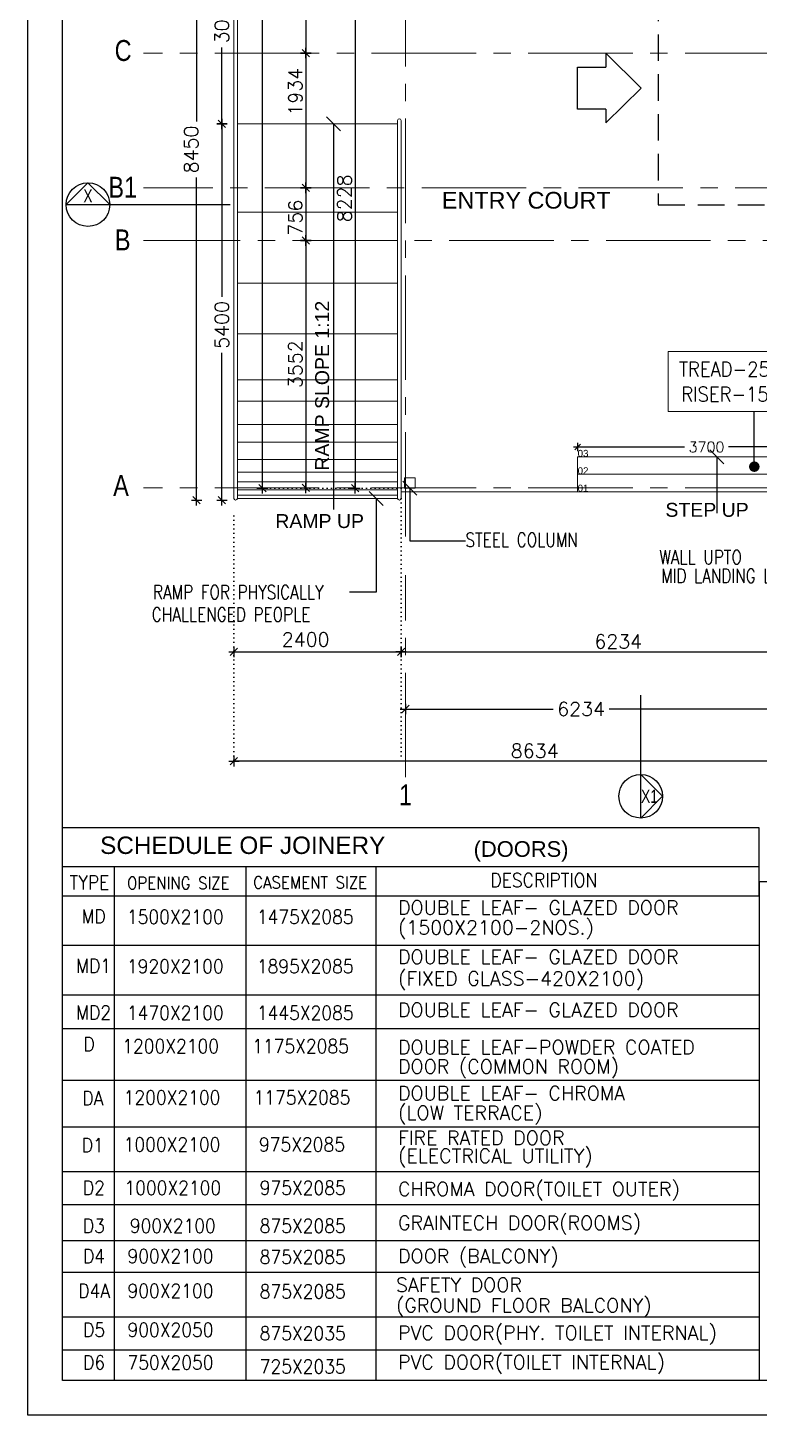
# Model space of a CAD drawing. Header units: inches. Extents: x -234845 to -176446, y -524542 to -442800.
# Drawn here: x -234845 to -224345, y -523496 to -503581 of the extents above; entities that cross this region are included whole.
import ezdxf
from ezdxf.enums import TextEntityAlignment as Align

# ---------------------------------------------------------------- set-up
doc = ezdxf.new("R2010")
doc.units = ezdxf.units.IN
doc.header["$MEASUREMENT"] = 0
doc.header["$PDMODE"] = 34
doc.header["$PDSIZE"] = -10
for name, pattern in [('CENTER2', [1.125, 0.75, -0.125, 0.125, -0.125]), ('DASHED', [19.05, 12.7, -6.35]), ('DOT2', [0.125, 0, -0.125])]:
    doc.linetypes.add(name, pattern=pattern)
for name, color, linetype in [('arrow', 23, 'Continuous'), ('COLUMN', 6, 'Continuous'), ('Dim dotted', 30, 'Continuous'), ('Dimension', 10, 'Continuous'), ('GA', 4, 'Continuous'), ('GFRG PANELS', 4, 'Continuous'), ('GLASS', 8, 'Continuous'), ('GRID-TAGS', 31, 'Continuous'), ('plotlines', 40, 'Continuous'), ('rail', 11, 'Continuous'), ('SECTIONS', 22, 'Continuous'), ('STEPS', 161, 'Continuous'), ('title', 255, 'Continuous')]:
    doc.layers.add(name, color=color, linetype=linetype)
doc.layers.add('Grid', color=254, linetype='Continuous', lineweight=15)
doc.layers.add('TEXT', color=32, linetype='Continuous', lineweight=18)
doc.styles.add('ARIAL', font='arial.ttf')
doc.styles.add('RMTXT', font='romans.shx')
doc.styles.get("Standard").update_dxf_attribs({"font": 'arial.ttf'})
doc.styles.add('style1', font='romans.shx', dxfattribs={"width": 0.8})
doc.dimstyles.new('ELEV-DIM', dxfattribs={"dimtxt": 150, "dimasz": 1, "dimexe": 100, "dimexo": 150, "dimgap": 50, "dimtad": 1, "dimdec": 0, "dimzin": 0, "dimdsep": 46, "dimtxsty": 'RMTXT', "dimblk": 'ARH4', "dimcen": 0.09375, "dimdle": 100, "dimse1": 1, "dimse2": 1, "dimclrd": 256, "dimclre": 256, "dimclrt": 151, "dimadec": 0, "dimazin": 0, "dimtfac": 50, "dimtdec": 0, "dimtofl": 0, "dimtmove": 2, "dimatfit": 3, "dimldrblk": 'OBLIQUE', "dimfxl": 1, "dimtolj": 1, "dimtzin": 0, "dimlwd": -1, "dimlwe": -1, "dimarcsym": 0})

# ---------------------------------------------------------------- blocks, each defined once
blk = doc.blocks.new('ARH4')
for p, q in [((0, -75), (0, 75)), ((-53.033, -53.033), (53.033, 53.033)), ((75, 0), (-75, 0))]:
    blk.add_line(p, q)
blk = doc.blocks.new('*D386')
at = {"layer": 'DEFPOINTS', "color": 0, "transparency": 16777216}
for p in [(-230400, -503944), (-230854, -505878), (-230034, -505878, 0)]:
    blk.add_point(p, dxfattribs=at)
at = {"layer": 'Dimension', "transparency": 16777216}
blk.add_line((-230854, -503945), (-230854, -505877), dxfattribs=at)
for p, rotation in [((-230854, -503944), 90), ((-230854, -505878), 270)]:
    blk.add_blockref('ARH4', p, dxfattribs=dict(at, rotation=rotation))
at = {"layer": 'Dimension', "color": 151, "lineweight": 0, "transparency": 16777216, "insert": (-231004, -504499), "char_height": 200, "attachment_point": 5, "rotation": 90, "style": 'RMTXT'}
blk.add_mtext('\\A1;1934', dxfattribs=at)
blk = doc.blocks.new('_Oblique')
at = {"color": 0, "linetype": 'ByBlock', "lineweight": -2}
blk.add_line((-0.5, -0.5), (0.5, 0.5), dxfattribs=at)
blk = doc.blocks.new('*D401')
at = {"layer": 'DEFPOINTS', "color": 0, "transparency": 16777216}
for p in [(-229736, -501900), (-230854, -503944), (-230400, -503944)]:
    blk.add_point(p, dxfattribs=at)
at = {"layer": 'Dimension', "transparency": 16777216}
blk.add_line((-230854, -501901), (-230854, -503943), dxfattribs=at)
for p, rotation in [((-230854, -501900), 90), ((-230854, -503944), 270)]:
    blk.add_blockref('ARH4', p, dxfattribs=dict(at, rotation=rotation))
at = {"layer": 'Dimension', "color": 151, "lineweight": 0, "transparency": 16777216, "insert": (-231004, -502922), "char_height": 200, "attachment_point": 5, "rotation": 90, "style": 'RMTXT'}
blk.add_mtext('\\A1;2044', dxfattribs=at)
blk = doc.blocks.new('*D416')
at = {"layer": 'DEFPOINTS', "color": 0, "transparency": 16777216}
for p in [(-231475, -494404), (-230868, -494404), (-229339, -510190)]:
    blk.add_point(p, dxfattribs=at)
at = {"layer": 'Dimension', "transparency": 16777216}
blk.add_line((-231475, -510189), (-231475, -494405), dxfattribs=at)
for p, rotation in [((-231475, -494404), 90), ((-231475, -510190), 270)]:
    blk.add_blockref('ARH4', p, dxfattribs=dict(at, rotation=rotation))
at = {"layer": 'Dimension', "color": 151, "lineweight": 0, "transparency": 16777216, "insert": (-231625, -500846), "char_height": 200, "attachment_point": 5, "rotation": 90, "style": 'RMTXT'}
blk.add_mtext('\\A1;15786', dxfattribs=at)
blk = doc.blocks.new('*D453')
at = {"layer": 'DEFPOINTS', "color": 0, "transparency": 16777216}
for p in [(-223252, -501757), (-223252, -502452), (-229486, -505564)]:
    blk.add_point(p, dxfattribs=at)
at = {"layer": 'Dimension', "transparency": 16777216}
blk.add_line((-229485, -502452), (-223253, -502452), dxfattribs=at)
at = {"layer": 'Dimension', "transparency": 16777216, "rotation": 180}
blk.add_blockref('ARH4', (-229486, -502452), dxfattribs=at)
at = {"layer": 'Dimension', "transparency": 16777216}
blk.add_blockref('ARH4', (-223252, -502452), dxfattribs=at)
at = {"layer": 'Dimension', "color": 151, "lineweight": 0, "transparency": 16777216, "insert": (-226693, -502311), "char_height": 200, "attachment_point": 5, "style": 'RMTXT'}
blk.add_mtext('\\A1;6234', dxfattribs=at)
blk = doc.blocks.new('*D454')
at = {"layer": 'DEFPOINTS', "color": 0, "transparency": 16777216}
for p in [(-229486, -501962), (-230147, -510190), (-229361, -510190, 0)]:
    blk.add_point(p, dxfattribs=at)
at = {"layer": 'Dimension', "transparency": 16777216}
blk.add_line((-230147, -501963), (-230147, -510189), dxfattribs=at)
for p, rotation in [((-230147, -501962), 90), ((-230147, -510190), 270)]:
    blk.add_blockref('ARH4', p, dxfattribs=dict(at, rotation=rotation))
at = {"layer": 'Dimension', "color": 151, "lineweight": 0, "transparency": 16777216, "insert": (-230297, -506030), "char_height": 200, "attachment_point": 5, "rotation": 90, "style": 'RMTXT'}
blk.add_mtext('\\A1;8228', dxfattribs=at)
blk = doc.blocks.new('*D828')
at = {"layer": 'DEFPOINTS', "color": 0, "transparency": 16777216}
for p in [(-229486, -511440, 2), (-223252, -511440), (-223252, -512539)]:
    blk.add_point(p, dxfattribs=at)
at = {"layer": 'Dimension', "transparency": 16777216}
blk.add_line((-229485, -512539), (-223253, -512539), dxfattribs=at)
at = {"layer": 'Dimension', "transparency": 16777216, "rotation": 180}
blk.add_blockref('ARH4', (-229486, -512539), dxfattribs=at)
at = {"layer": 'Dimension', "transparency": 16777216}
blk.add_blockref('ARH4', (-223252, -512539), dxfattribs=at)
at = {"layer": 'Dimension', "color": 151, "lineweight": 0, "transparency": 16777216, "insert": (-226369, -512389), "char_height": 200, "attachment_point": 5, "style": 'RMTXT'}
blk.add_mtext('\\A1;6234', dxfattribs=at)
blk = doc.blocks.new('*D510')
at = {"layer": 'DEFPOINTS', "color": 0, "transparency": 16777216}
for p in [(-230961, -506634), (-230854, -510186), (-230643, -510186)]:
    blk.add_point(p, dxfattribs=at)
at = {"layer": 'Dimension', "transparency": 16777216}
blk.add_line((-230854, -506635), (-230854, -510185), dxfattribs=at)
for p, rotation in [((-230854, -506634), 90), ((-230854, -510186), 270)]:
    blk.add_blockref('ARH4', p, dxfattribs=dict(at, rotation=rotation))
at = {"layer": 'Dimension', "color": 151, "lineweight": 0, "transparency": 16777216, "insert": (-231004, -508410), "char_height": 200, "attachment_point": 5, "rotation": 90, "style": 'RMTXT'}
blk.add_mtext('\\A1;3552', dxfattribs=at)
blk = doc.blocks.new('*D544')
at = {"layer": 'DEFPOINTS', "color": 0, "transparency": 16777216}
for p in [(-229424, -513010), (-223190, -513010), (-223190, -513359)]:
    blk.add_point(p, dxfattribs=at)
at = {"layer": 'Dimension', "transparency": 16777216}
for p, q in [((-229423, -513359), (-227304, -513359)), ((-223191, -513359), (-226499, -513359))]:
    blk.add_line(p, q, dxfattribs=at)
at = {"layer": 'Dimension', "transparency": 16777216, "rotation": 180}
blk.add_blockref('ARH4', (-229424, -513359), dxfattribs=at)
at = {"layer": 'Dimension', "transparency": 16777216}
blk.add_blockref('ARH4', (-223190, -513359), dxfattribs=at)
at = {"layer": 'Dimension', "color": 151, "lineweight": 0, "transparency": 16777216, "insert": (-226902, -513359), "char_height": 200, "attachment_point": 5, "style": 'RMTXT'}
blk.add_mtext('\\A1;6234', dxfattribs=at)
blk = doc.blocks.new('*D545')
at = {"layer": 'DEFPOINTS', "color": 0, "transparency": 16777216}
for p in [(-231886, -510321, 0), (-223252, -511429), (-231886, -514108)]:
    blk.add_point(p, dxfattribs=at)
at = {"layer": 'Dimension', "transparency": 16777216}
blk.add_line((-223253, -514108), (-231885, -514108), dxfattribs=at)
at = {"layer": 'Dimension', "transparency": 16777216, "rotation": 180}
blk.add_blockref('ARH4', (-231886, -514108), dxfattribs=at)
at = {"layer": 'Dimension', "transparency": 16777216}
blk.add_blockref('ARH4', (-223252, -514108), dxfattribs=at)
at = {"layer": 'Dimension', "color": 151, "lineweight": 0, "transparency": 16777216, "insert": (-227569, -513958), "char_height": 200, "attachment_point": 5, "style": 'RMTXT'}
blk.add_mtext('\\A1;8634', dxfattribs=at)
blk = doc.blocks.new('*D546')
at = {"layer": 'DEFPOINTS', "color": 0, "transparency": 16777216}
for p in [(-230034, -505878, 0), (-230854, -506634), (-230034, -506634)]:
    blk.add_point(p, dxfattribs=at)
at = {"layer": 'Dimension', "transparency": 16777216}
blk.add_line((-230854, -505879), (-230854, -506633), dxfattribs=at)
for p, rotation in [((-230854, -505878), 90), ((-230854, -506634), 270)]:
    blk.add_blockref('ARH4', p, dxfattribs=dict(at, rotation=rotation))
at = {"layer": 'Dimension', "color": 151, "lineweight": 0, "transparency": 16777216, "insert": (-231004, -506306), "char_height": 200, "attachment_point": 5, "rotation": 90, "style": 'RMTXT'}
blk.add_mtext('\\A1;756', dxfattribs=at)
blk = doc.blocks.new('A$C16FC5B1D')
at = {"layer": 'rail', "lineweight": 5, "ltscale": 100}
for p, q in [((1024, 3000), (6449, 3000, 2)), ((9449, 600), (9449, 3000)), ((1024, 2950), (6449, 2950, 2))]:
    blk.add_line(p, q, dxfattribs=at)
for points in [[(9399, 650), (9399, 3000)], [(1024, 650), (9399, 650)], [(1024, 600), (9449, 600)]]:
    blk.add_lwpolyline(points, dxfattribs=at)
for centre in [(1024, 2975), (1024, 625, -2)]:
    blk.add_arc(centre, 25, 90, 270, dxfattribs=at)
at = {"layer": 'rail', "lineweight": 5, "ltscale": 100, "extrusion": (-0.000305011, 6.77261e-20, 1)}
blk.add_arc((6449, 2975, 0), 25, 270, 90, dxfattribs=at)
at = {"layer": 'STEPS', "lineweight": 5, "ltscale": 100}
for p, q in [((1024, 2950, -2), (1024, 650, -2)), ((1072, 2950, -2), (1072, 650, -2)), ((1149, 2950, -2), (1149, 650, -2)), ((1264, 2950, -2), (1264, 650, -2)), ((1399, 2950, -2), (1399, 650, -2)), ((1582, 2950, -2), (1582, 650, -2)), ((1832, 2950, -2), (1832, 650, -2)), ((2083, 2950, -2), (2083, 650, -2)), ((2419, 2950, -2), (2419, 650, -2)), ((2728, 2950), (2728, 650)), ((3386, 2950), (3386, 650)), ((4113, 2950), (4113, 650)), ((5134, 2950), (5134, 650)), ((6399, 2950), (6399, 650))]:
    blk.add_line(p, q, dxfattribs=at)
blk = doc.blocks.new('*D577')
at = {"layer": 'DEFPOINTS', "color": 0, "transparency": 16777216}
for p in [(-229486, -510310, 2), (-231886, -510428, 0), (-229486, -512539)]:
    blk.add_point(p, dxfattribs=at)
at = {"layer": 'Dimension', "transparency": 16777216}
blk.add_line((-231885, -512539), (-229487, -512539), dxfattribs=at)
at = {"layer": 'Dimension', "transparency": 16777216, "rotation": 180}
blk.add_blockref('ARH4', (-231886, -512539), dxfattribs=at)
at = {"layer": 'Dimension', "transparency": 16777216}
blk.add_blockref('ARH4', (-229486, -512539), dxfattribs=at)
at = {"layer": 'Dimension', "color": 151, "lineweight": 0, "transparency": 16777216, "insert": (-230856, -512362), "char_height": 200, "attachment_point": 5, "style": 'RMTXT'}
blk.add_mtext('\\A1;2400', dxfattribs=at)
blk = doc.blocks.new('*D578')
at = {"layer": 'DEFPOINTS', "color": 0, "transparency": 16777216}
for p in [(-232058, -504962), (-231558, -504962, 0), (-231861, -510362, -2)]:
    blk.add_point(p, dxfattribs=at)
at = {"layer": 'Dimension', "transparency": 16777216}
for p, q in [((-232058, -504963), (-232058, -507444)), ((-232058, -510361), (-232058, -508248))]:
    blk.add_line(p, q, dxfattribs=at)
for p, rotation in [((-232058, -504962), 90), ((-232058, -510362), 270)]:
    blk.add_blockref('ARH4', p, dxfattribs=dict(at, rotation=rotation))
at = {"layer": 'Dimension', "color": 151, "lineweight": 0, "transparency": 16777216, "insert": (-232058, -507846), "char_height": 200, "attachment_point": 5, "rotation": 90, "style": 'RMTXT'}
blk.add_mtext('\\A1;5400', dxfattribs=at)
blk = doc.blocks.new('*D579')
at = {"layer": 'DEFPOINTS', "color": 0, "transparency": 16777216}
for p in [(-232058, -501962), (-231539, -501962, 0), (-231558, -504962, 0)]:
    blk.add_point(p, dxfattribs=at)
at = {"layer": 'Dimension', "transparency": 16777216}
for p, q in [((-232058, -501963), (-232058, -503059)), ((-232058, -504961), (-232058, -503864))]:
    blk.add_line(p, q, dxfattribs=at)
for p, rotation in [((-232058, -501962), 90), ((-232058, -504962), 270)]:
    blk.add_blockref('ARH4', p, dxfattribs=dict(at, rotation=rotation))
at = {"layer": 'Dimension', "color": 151, "lineweight": 0, "transparency": 16777216, "insert": (-232058, -503462), "char_height": 200, "attachment_point": 5, "rotation": 90, "style": 'RMTXT'}
blk.add_mtext('\\A1;3000', dxfattribs=at)
blk = doc.blocks.new('*D580')
at = {"layer": 'DEFPOINTS', "color": 0, "transparency": 16777216}
for p in [(-232421, -501912), (-231974, -501912, 0), (-231974, -510362, -2)]:
    blk.add_point(p, dxfattribs=at)
at = {"layer": 'Dimension', "transparency": 16777216}
for p, q in [((-232421, -501913), (-232421, -504926)), ((-232421, -510361), (-232421, -505731))]:
    blk.add_line(p, q, dxfattribs=at)
for p, rotation in [((-232421, -501912), 90), ((-232421, -510362), 270)]:
    blk.add_blockref('ARH4', p, dxfattribs=dict(at, rotation=rotation))
at = {"layer": 'Dimension', "color": 151, "lineweight": 0, "transparency": 16777216, "insert": (-232499, -505328), "char_height": 200, "attachment_point": 5, "rotation": 90, "style": 'RMTXT'}
blk.add_mtext('\\A1;8450', dxfattribs=at)
blk = doc.blocks.new('*D581')
at = {"layer": 'DEFPOINTS', "color": 0, "transparency": 16777216}
for p in [(-223252, -509598), (-226952, -509779, 0), (-223252, -509704, 0)]:
    blk.add_point(p, dxfattribs=at)
at = {"layer": 'Dim dotted', "transparency": 16777216}
for p, q in [((-226951, -509598), (-225416, -509598)), ((-223253, -509598), (-224788, -509598))]:
    blk.add_line(p, q, dxfattribs=at)
at = {"layer": 'Dim dotted', "transparency": 16777216, "xscale": 0.8, "yscale": 0.8, "zscale": 0.8, "rotation": 180}
blk.add_blockref('ARH4', (-226952, -509598), dxfattribs=at)
at = {"layer": 'Dim dotted', "transparency": 16777216, "xscale": 0.8, "yscale": 0.8, "zscale": 0.8}
blk.add_blockref('ARH4', (-223252, -509598), dxfattribs=at)
at = {"layer": 'Dim dotted', "color": 151, "transparency": 16777216, "insert": (-225102, -509598), "char_height": 150, "attachment_point": 5, "style": 'RMTXT'}
blk.add_mtext('\\A1;3700', dxfattribs=at)

msp = doc.modelspace()

# ---------------------------------------------------------------- linework, layer by layer
for p, q in [((-233606.2, -515623.1), (-233606.2, -522995.7)), ((-231715, -515623.1), (-231715, -522995.7)), ((-229850.1, -515623.1), (-229850.1, -522995.7)), ((-234345.1, -516039.2), (-224345.1, -516039.2)), ((-234345.1, -516749), (-224345.1, -516749)), ((-234345.1, -517463.4), (-224345.1, -517463.4)), ((-234345.1, -517945.3), (-224345.1, -517945.3)), ((-234345.1, -518688.1), (-224345.1, -518688.1)), ((-234345.1, -519358.4), (-224345.1, -519358.4)), ((-234345.1, -519995.4), (-224345.1, -519995.4)), ((-234345.1, -520472.2), (-224345.1, -520472.2)), ((-234345.1, -520988.5), (-224345.1, -520988.5)), ((-234345.1, -521442.4), (-224345.1, -521442.4)), ((-234345.1, -522084.4), (-224345.1, -522084.4)), ((-234345.1, -522558.8), (-224345.1, -522558.8))]:
    msp.add_line(p, q)
at = {"layer": 'arrow'}
msp.add_line((-229842.3, -511680.6, 0), (-230226.4, -511680.6, 0), dxfattribs=at)
at = {"layer": 'COLUMN', "lineweight": 0, "ltscale": 10}
msp.add_lwpolyline([(-229436, -510189.7), (-229286, -510189.7), (-229286, -510039.7), (-229436, -510039.7)], close=True, dxfattribs=at)
at = {"layer": 'Dim dotted', "linetype": 'DOT2', "ltscale": 500}
for p, q in [((-231549.6, -510189.7), (-229236, -510189.7)), ((-229486, -514032.8), (-229486, -510239.7)), ((-231886.3, -510586.4, 0), (-231886.3, -514182.8))]:
    msp.add_line(p, q, dxfattribs=at)
at = {"layer": 'GA'}
for q in [(-224345.1, -522995.7), (-186946.1, -515837)]:
    msp.add_line((-224345.1, -515837), q, dxfattribs=at)
at = {"layer": 'GLASS', "color": 11, "linetype": 'DASHED', "ltscale": 30, "elevation": 2.2}
msp.add_lwpolyline([(-225795.9, -506121.7), (-223252, -506121.7), (-223252, -501961.7), (-225795.9, -501961.7)], close=True, dxfattribs=at)
at = {"layer": 'Grid', "linetype": 'CENTER2', "lineweight": 5, "ltscale": 2000}
for p, q in [((-229424, -510885.1), (-229424, -491320.7)), ((-183410, -503943.7), (-233183.3, -503943.7)), ((-223190, -505877.7, -0.5), (-233183.3, -505877.7, -0.5)), ((-195794, -506633.7), (-233183.3, -506633.7)), ((-183410, -510177.7), (-233183.4, -510186.1)), ((-229424, -514337.6), (-229424, -511439.7))]:
    msp.add_line(p, q, dxfattribs=at)
at = {"layer": 'plotlines'}
for p, q in [((-226548.7, -503947.7), (-226040.3, -504447.7)), ((-226548.7, -503947.7), (-226548.7, -504147.7)), ((-226548.7, -504947.7), (-226040.3, -504447.7)), ((-226548.7, -504747.7), (-226548.7, -504947.7))]:
    msp.add_line(p, q, dxfattribs=at)
msp.add_lwpolyline([(-226548.7, -504747.7), (-226952.9, -504747.7), (-226952.9, -504147.7), (-226548.7, -504147.7)], dxfattribs=at)
at = {"layer": 'SECTIONS', "color": 6}
for points in [[(-233668.4, -506120), (-233981, -505807.5), (-234293.5, -506120), (-233668.4, -506120), (-231939.1, -506120)], [(-226046.5, -514299.4), (-225733.9, -514612), (-226046.5, -514924.6), (-226046.5, -514299.4), (-226046.5, -513160.8)]]:
    msp.add_lwpolyline(points, dxfattribs=at)
for centre in [(-233981, -506120), (-226046.5, -514612)]:
    msp.add_circle(centre, 312.6, dxfattribs=at)
at = {"layer": 'STEPS', "lineweight": 5, "ltscale": 100}
for p, q in [((-226952, -509739.7), (-223252, -509739.7)), ((-226952, -509739.7), (-226952, -510239.7)), ((-226952, -509989.7), (-223252, -509989.7)), ((-229486, -510239.7), (-223252, -510239.7))]:
    msp.add_line(p, q, dxfattribs=at)
at = {"layer": 'TEXT', "elevation": 0}
msp.add_lwpolyline([(-225653.5, -508229.7), (-223453.9, -508229.7), (-223453.9, -509087.5), (-225653.5, -509087.5)], close=True, dxfattribs=at)
at = {"layer": 'title', "color": 4}
for p, q in [((-224345.1, -515064.1), (-234345.1, -515064.1)), ((-224345.1, -516039.2), (-224345.1, -515064.1)), ((-224345.1, -515623.1), (-234345.1, -515623.1))]:
    msp.add_line(p, q, dxfattribs=at)
at = {"layer": 'title', "color": 6}
msp.add_lwpolyline([(-234845.1, -442799.7), (-176446.1, -442799.7), (-176446.1, -523495.7), (-234845.1, -523495.7)], close=True, dxfattribs=at)
at = {"layer": 'title', "color": 4}
msp.add_lwpolyline([(-234345.1, -443299.7), (-176946.1, -443299.7), (-176946.1, -522995.7), (-234345.1, -522995.7)], close=True, dxfattribs=at)

# ---------------------------------------------------------------- block references
at = {"layer": 'GFRG PANELS', "xscale": -1, "rotation": 270}
msp.add_blockref('A$C16FC5B1D', (-232486.3, -511360.7, 0), dxfattribs=at)

# ---------------------------------------------------------------- texts
msp.add_text('SCHEDULE OF JOINERY', height=250).set_placement((-233806.5, -515439.6))
msp.add_text('(DOORS)', height=225).set_placement((-227764, -515396.2), align=Align.MIDDLE)
at = {"layer": 'GRID-TAGS', "style": 'ARIAL', "width": 0.8}
for tag, p in [('C', (-233476.3, -503907.4)), ('B1', (-233482.1, -505870.4, -0.5)), ('B', (-233482.1, -506626.4)), ('A', (-233506.7, -510149.9)), ('1', (-229423.2, -514592.4))]:
    msp.add_attdef(tag, text='', height=300, dxfattribs=at).set_placement(p, align=Align.MIDDLE_CENTER)
at = {"layer": 'TEXT'}
for s, height, style, width, p in [('X', 187.5, 'ARIAL', 0.75, (-233981.3, -505994.6)), ('TREAD-250MM', 210, 'RMTXT', 0.9, (-224570.8, -508481.1, 0)), ('RISER-150MM', 210, 'RMTXT', 0.9, (-224562.5, -508840.3, 0)), ('X1', 187.54, 'ARIAL', 0.75, (-225921.1, -514612.3)), ('TYPE', 200, 'RMTXT', 0.9, (-233959.2, -515848.9)), ('OPENING SIZE', 175, 'RMTXT', 0.9, (-232684.1, -515857.2)), ('CASEMENT SIZE', 175, 'RMTXT', 0.9, (-230791.9, -515848.2)), ('MD', 200, 'RMTXT', 0.9, (-233899.5, -516334.8)), ('1500X2100', 200, 'RMTXT', 0.9, (-232727.5, -516342.5)), ('1475X2085', 200, 'RMTXT', 0.9, (-230862.6, -516342.5)), ('MD1', 200, 'RMTXT', 0.9, (-233899.5, -517044.6)), ('1920X2100', 200, 'RMTXT', 0.9, (-232727.5, -517052.3)), ('1895X2085', 200, 'RMTXT', 0.9, (-230862.6, -517052.3)), ('MD2', 200, 'RMTXT', 0.9, (-233899.5, -517713.3)), ('1470X2100', 200, 'RMTXT', 0.9, (-232727.5, -517721.1)), ('1445X2085', 200, 'RMTXT', 0.9, (-230862.6, -517721.1)), ('D', 200, 'RMTXT', 0.9, (-233964.6, -518168.5)), ('1200X2100', 200, 'RMTXT', 0.9, (-232794, -518197.5)), ('1175X2085', 200, 'RMTXT', 0.9, (-230929.2, -518197.5)), ('DA', 200, 'RMTXT', 0.9, (-233911.8, -518944.8)), ('1200X2100', 200, 'RMTXT', 0.9, (-232774, -518934.4)), ('1175X2085', 200, 'RMTXT', 0.9, (-230909.2, -518934.4)), ('D1', 200, 'RMTXT', 0.9, (-233911.8, -519620.9)), ('1000X2100', 200, 'RMTXT', 0.9, (-232774, -519610.6)), ('975X2085', 200, 'RMTXT', 0.9, (-230909.2, -519610.6)), ('D2', 200, 'RMTXT', 0.9, (-233896.1, -520233.1)), ('1000X2100', 200, 'RMTXT', 0.9, (-232763.1, -520233.1)), ('975X2085', 200, 'RMTXT', 0.9, (-230898.3, -520233.1)), ('D3', 200, 'RMTXT', 0.9, (-233896.1, -520778.2)), ('900X2100', 200, 'RMTXT', 0.9, (-232763.1, -520778.2)), ('875X2085', 200, 'RMTXT', 0.9, (-230898.3, -520778.2)), ('D4', 200, 'RMTXT', 0.9, (-233893.5, -521213.7)), ('900X2100', 200, 'RMTXT', 0.9, (-232796, -521213.7)), ('875X2085', 200, 'RMTXT', 0.9, (-230898.3, -521223.9)), ('D4A', 200, 'RMTXT', 0.9, (-233893.5, -521711)), ('900X2100', 200, 'RMTXT', 0.9, (-232796, -521711)), ('875X2085', 200, 'RMTXT', 0.9, (-230898.3, -521721.2)), ('D5', 200, 'RMTXT', 0.9, (-233893.5, -522268.6)), ('900X2050', 200, 'RMTXT', 0.9, (-232796, -522268.6)), ('875X2035', 200, 'RMTXT', 0.9, (-230898.3, -522319.8)), ('D6', 200, 'RMTXT', 0.9, (-233893.5, -522737.8)), ('750X2050', 200, 'RMTXT', 0.9, (-232796, -522737.8)), ('725X2035', 200, 'RMTXT', 0.9, (-230898.3, -522794.1))]:
    msp.add_text(s, height=height, dxfattribs=dict(at, style=style, width=width)).set_placement(p, align=Align.MIDDLE)
msp.add_text('ENTRY COURT', height=240, dxfattribs=at).set_placement((-227689.6, -506056.7, 0), align=Align.MIDDLE)
msp.add_text('RAMP SLOPE 1:12', height=200, rotation=90, dxfattribs=at).set_placement((-230519.9, -509937.5, 0))
for s, height, p in [('03', 100, (-226952, -509739.7)), ('02', 100, (-226952, -509989.7)), ('01', 100, (-226952, -510239.7)), ('STEP UP', 200, (-225692, -510600.4)), ('RAMP UP', 200, (-231291.6, -510761.8))]:
    msp.add_text(s, height=height, dxfattribs=at).set_placement(p)
for s, style, width, p in [('STEEL COLUMN', 'style1', 0.8, (-228561.3, -511031)), ('WALL UPTO ', 'style1', 0.8, (-225779.3, -511280.1)), ('MID LANDING LEVEL', 'style1', 0.8, (-225753.7, -511548.2)), ('RAMP FOR PHYSICALLY ', 'style1', 0.8, (-233046.5, -511783, 0)), ('CHALLENGED PEOPLE ', 'style1', 0.8, (-233065.7, -512100.9, 0)), ('DESCRIPTION', 'RMTXT', 0.9, (-228204.7, -515913.8))]:
    msp.add_text(s, height=200, dxfattribs=dict(at, style=style, width=width)).set_placement(p)
at = {"layer": 'TEXT', "style": 'RMTXT'}
for s, p in [('SAFETY DOOR', (-229559.4, -521722.3)), ('(GROUND FLOOR BALCONY)', (-229559.4, -522018.2))]:
    msp.add_text(s, height=200, dxfattribs=at).set_placement(p)
at = {"layer": 'TEXT', "char_height": 200, "width": 11792.281, "attachment_point": 1, "style": 'RMTXT'}
for s, insert in [('DOUBLE LEAF- GLAZED DOOR', (-229530.8, -516107.2)), ('(1500X2100-2NOS.)', (-229530.8, -516395.5)), ('DOUBLE LEAF- GLAZED DOOR', (-229530.8, -516817)), ('(FIXED GLASS-420X2100)', (-229530.8, -517126.1)), ('DOUBLE LEAF- GLAZED DOOR', (-229530.8, -517577.2)), ('DOUBLE LEAF-POWDER COATED', (-229530.8, -518110.9)), ('DOOR (COMMON ROOM)', (-229530.8, -518390.7)), ('DOUBLE LEAF- CHROMA ', (-229530.8, -518773.1)), ('(LOW TERRACE)', (-229530.8, -519056.3)), ('FIRE RATED DOOR ', (-229530.8, -519415.4)), ('(ELECTRICAL UTILITY)', (-229530.8, -519672.2)), ('CHROMA DOOR(TOILET OUTER)', (-229530.8, -520148.2)), ('GRAINTECH DOOR(ROOMS)', (-229530.8, -520632.7)), ('DOOR (BALCONY)', (-229530.8, -521110.3)), ('PVC DOOR(PHY. TOILET INTERNAL)', (-229530.8, -522211.8)), ('PVC DOOR(TOILET INTERNAL)', (-229530.8, -522634.4))]:
    msp.add_mtext(s, dxfattribs=dict(at, insert=insert))

# ---------------------------------------------------------------- dimensions: what is measured, and where the dimension line sits
at = {"layer": 'Dim dotted'}
dim = msp.add_linear_dim(base=(-223252, -509598.1), p1=(-226952, -509779.4, 0), p2=(-223252, -509704.4, 0), dimstyle='ELEV-DIM', override={"dimasz": 0.8, "dimfxl": 50, "dimfxlon": 1}, dxfattribs=at)
dim.commit()
dim.dimension.update_dxf_attribs({"geometry": '*D581', "text_midpoint": (-225102, -509598.1), "dimtype": 160})
at = {"layer": 'Dimension', "lineweight": 0}
for base, p1, p2, angle, picture, middle in [((-231474.6, -494403.7), (-229338.6, -510189.7), (-230867.7, -494403.7), 270, '*D416', (-231624.6, -500845.5)), ((-232420.9, -501911.7), (-231973.5, -510361.8, -1.6), (-231973.5, -501911.7, 0), 90, '*D580', (-232499.2, -505328.4)), ((-232057.6, -501961.7), (-231557.5, -504961.8, 0), (-231538.8, -501961.7, 0), 90, '*D579', (-232057.6, -503461.8)), ((-230147, -510189.7, 0), (-229485.9, -501961.7, 0), (-229361, -510189.7), 90, '*D454', (-230297, -506030.1, 0)), ((-230853.8, -505877.7), (-230400.3, -503943.7), (-230034, -505877.7, -0.5), 270, '*D386', (-231003.8, -504499.2)), ((-232057.6, -504961.8), (-231861.3, -510361.8, -1.6), (-231557.5, -504961.8, 0), 90, '*D578', (-232057.6, -507846)), ((-230853.8, -506633.7), (-230034, -505877.7, -0.5), (-230034, -506633.7), 90, '*D546', (-231003.8, -506306.1))]:
    dim = msp.add_linear_dim(base=base, p1=p1, p2=p2, angle=angle, dimstyle='ELEV-DIM', override={"dimtxt": 200}, dxfattribs=at)
    dim.commit()
    dim.dimension.update_dxf_attribs({"geometry": picture, "text_midpoint": middle, "dimtype": 160})
for base, p1, p2, angle, picture, middle in [((-230853.8, -503943.7), (-229736.1, -501899.7), (-230400.3, -503943.7), 270, '*D401', (-231003.8, -502921.7)), ((-230853.8, -510185.8), (-230961.3, -506633.7), (-230642.6, -510185.8), 90, '*D510', (-231003.8, -508409.7))]:
    dim = msp.add_linear_dim(base=base, p1=p1, p2=p2, angle=angle, dimstyle='ELEV-DIM', override={"dimtxt": 200}, dxfattribs=at)
    dim.commit()
    dim.dimension.update_dxf_attribs({"geometry": picture, "text_midpoint": middle})
for base, p1, p2, override, picture, middle in [((-223252, -502452), (-229486, -505563.8), (-223252, -501757.1), {"dimtxt": 200, "dimgap": 1}, '*D453', (-226693.2, -502311.4)), ((-229486, -512539.2), (-231886.3, -510427.6, 0), (-229486, -510310.3, 1.7), {"dimtxt": 200, "dimgap": 1}, '*D577', (-230856, -512362)), ((-223190, -513359.3), (-229424, -513010.3), (-223190, -513010.3), {"dimtxt": 200}, '*D544', (-226901.9, -513359.3))]:
    dim = msp.add_linear_dim(base=base, p1=p1, p2=p2, dimstyle='ELEV-DIM', override=override, dxfattribs=at)
    dim.commit()
    dim.dimension.update_dxf_attribs({"geometry": picture, "text_midpoint": middle, "dimtype": 160})
for base, p1, p2, picture, middle in [((-231886.3, -514107.8), (-223252, -511429.2), (-231886.3, -510321.5, 0), '*D545', (-227569.1, -513957.8)), ((-223252, -512539.2), (-229486, -511440, 1.7), (-223252, -511439.7), '*D828', (-226369, -512389.2))]:
    dim = msp.add_linear_dim(base=base, p1=p1, p2=p2, dimstyle='ELEV-DIM', override={"dimtxt": 200}, dxfattribs=at)
    dim.commit()
    dim.dimension.update_dxf_attribs({"geometry": picture, "text_midpoint": middle})

# ---------------------------------------------------------------- leaders
at = {"layer": 'arrow'}
for points, override in [([(-230454.5, -504961.8, 0), (-230454.5, -510496.5, 0)], {"dimasz": 200, "dimtad": 0}), ([(-224416, -509880.8), (-224416, -509087.5)], {"dimasz": 150, "dimtad": 0, "dimldrblk": 'Dot'}), ([(-224953.9, -509739.7), (-224953.9, -510547.1)], {"dimasz": 200, "dimtad": 0}), ([(-229361, -510189.7), (-229361, -510946.3), (-228561.3, -510946.3)], {"dimasz": 200, "dimtad": 0}), ([(-229842.3, -510336.8, 0), (-229842.3, -511680.6, 0)], {"dimasz": 200, "dimtad": 0})]:
    msp.add_leader(points, dimstyle='ELEV-DIM', override=override, dxfattribs=at)

doc.saveas('drawing.dxf')
